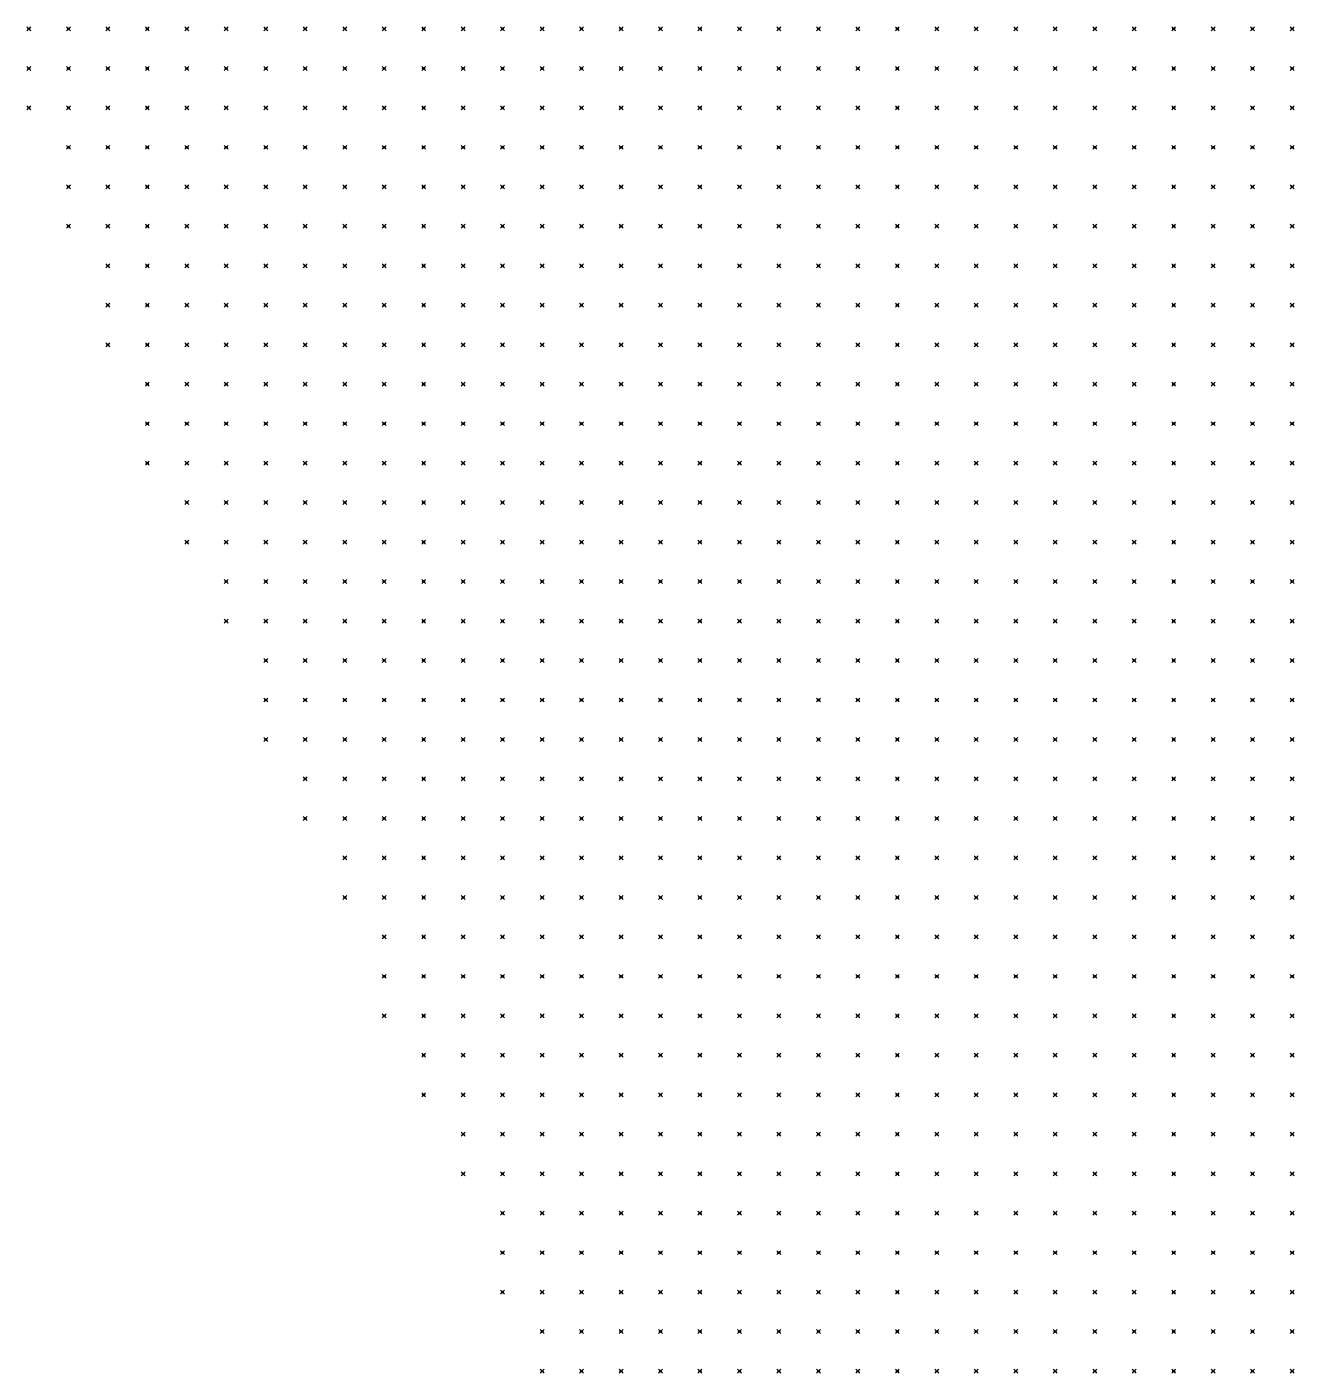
# Model space of a CAD drawing. Header units: metres. Extents: x 441556 to 446409, y 432338 to 461058.
# Drawn here: x 443097.2 to 443193.5, y 446983.9 to 447086.1 of the extents above; entities that cross this region are included whole.
import ezdxf

# ---------------------------------------------------------------- set-up
doc = ezdxf.new("R2010")
doc.units = ezdxf.units.M
doc.header["$MEASUREMENT"] = 0
doc.header["$PDMODE"] = 35
doc.header["$PDSIZE"] = 0.15
doc.layers.add('DTM-NOK-RevN_POINTS', color=91, linetype='Continuous')

msp = doc.modelspace()

# ---------------------------------------------------------------- linework, layer by layer
at = {"layer": 'DTM-NOK-RevN_POINTS'}
for p in [(443097.372, 447085.998, 423.112), (443100.372, 447085.998, 420.707), (443103.371, 447085.998, 418.504), (443106.37, 447085.998, 416.024), (443109.37, 447085.998, 413.509), (443112.369, 447085.998, 410.997), (443115.368, 447085.998, 408.71), (443118.368, 447085.998, 406.111), (443121.367, 447085.998, 403.981), (443124.366, 447085.998, 401.441), (443127.366, 447085.998, 399.251), (443130.365, 447085.998, 397.253), (443133.365, 447085.998, 394.977), (443136.364, 447085.998, 393.016), (443139.363, 447085.998, 390.865), (443142.363, 447085.998, 388.513), (443145.362, 447085.998, 386.333), (443148.361, 447085.998, 383.665), (443151.361, 447085.998, 381.45), (443154.36, 447085.998, 378.587), (443157.359, 447085.998, 375.877), (443160.359, 447085.998, 373.312), (443163.358, 447085.998, 370.857), (443166.357, 447085.998, 368.706), (443169.357, 447085.998, 366.839), (443172.356, 447085.998, 364.827), (443175.356, 447085.998, 363.22), (443178.355, 447085.998, 361.114), (443181.354, 447085.998, 358.896), (443184.354, 447085.998, 356.848), (443187.353, 447085.998, 354.976), (443190.352, 447085.998, 353.117), (443193.352, 447085.998, 351.235), (443097.372, 447082.999, 423.19), (443100.372, 447082.999, 420.795), (443103.371, 447082.999, 418.399), (443106.37, 447082.999, 415.896), (443109.37, 447082.999, 413.663), (443112.369, 447082.999, 411.209), (443115.368, 447082.999, 408.934), (443118.368, 447082.999, 406.301), (443121.367, 447082.999, 403.968), (443124.366, 447082.999, 401.437), (443127.366, 447082.999, 399.153), (443130.365, 447082.999, 397.046), (443133.365, 447082.999, 394.791), (443136.364, 447082.999, 392.784), (443139.363, 447082.999, 390.644), (443142.363, 447082.999, 388.468), (443145.362, 447082.999, 386.279), (443148.361, 447082.999, 383.852), (443151.361, 447082.999, 381.364), (443154.36, 447082.999, 378.823), (443157.359, 447082.999, 376.052), (443160.359, 447082.999, 373.463), (443163.358, 447082.999, 370.768), (443166.357, 447082.999, 368.834), (443169.357, 447082.999, 366.213), (443172.356, 447082.999, 364.478), (443175.356, 447082.999, 362.849), (443178.355, 447082.999, 361.481), (443181.354, 447082.999, 359.554), (443184.354, 447082.999, 357.183), (443187.353, 447082.999, 355.356), (443190.352, 447082.999, 353.332), (443193.352, 447082.999, 351.624), (443097.372, 447080, 423.465), (443100.372, 447080, 420.924), (443103.371, 447080, 418.538), (443106.37, 447080, 416.089), (443109.37, 447080, 413.624), (443112.369, 447080, 411.233), (443115.368, 447080, 408.755), (443118.368, 447080, 406.123), (443121.367, 447080, 404.115), (443124.366, 447080, 401.954), (443127.366, 447080, 399.71), (443130.365, 447080, 397.655), (443133.365, 447080, 395.395), (443136.364, 447080, 393.368), (443139.363, 447080, 391.452), (443142.363, 447080, 389.352), (443145.362, 447080, 387.005), (443148.361, 447080, 384.61), (443151.361, 447080, 382.105), (443154.36, 447080, 379.448), (443157.359, 447080, 376.86), (443160.359, 447080, 374.33), (443163.358, 447080, 371.785), (443166.357, 447080, 369.326), (443169.357, 447080, 366.877), (443172.356, 447080, 364.64), (443175.356, 447080, 362.931), (443178.355, 447080, 362.103), (443181.354, 447080, 359.986), (443184.354, 447080, 358.08), (443187.353, 447080, 355.957), (443190.352, 447080, 353.883), (443193.352, 447080, 352.206), (443100.372, 447077, 420.947), (443103.371, 447077, 418.31), (443106.37, 447077, 416.353), (443109.37, 447077, 413.872), (443112.369, 447077, 411.219), (443115.368, 447077, 408.783), (443118.368, 447077, 406.411), (443121.367, 447077, 404.357), (443124.366, 447077, 402.16), (443127.366, 447077, 399.852), (443130.365, 447077, 397.757), (443133.365, 447077, 395.885), (443136.364, 447077, 394.245), (443139.363, 447077, 392.207), (443142.363, 447077, 389.848), (443145.362, 447077, 387.331), (443148.361, 447077, 385.051), (443151.361, 447077, 382.692), (443154.36, 447077, 379.609), (443157.359, 447077, 377.113), (443160.359, 447077, 375.007), (443163.358, 447077, 372.846), (443166.357, 447077, 370.162), (443169.357, 447077, 367.373), (443172.356, 447077, 365.619), (443175.356, 447077, 363.75), (443178.355, 447077, 362.318), (443181.354, 447077, 360.108), (443184.354, 447077, 358.498), (443187.353, 447077, 356.777), (443190.352, 447077, 354.443), (443193.352, 447077, 352.977), (443100.372, 447074.001, 421.472), (443103.371, 447074.001, 419.084), (443106.37, 447074.001, 416.592), (443109.37, 447074.001, 414.257), (443112.369, 447074.001, 411.794), (443115.368, 447074.001, 409.288), (443118.368, 447074.001, 407.077), (443121.367, 447074.001, 404.836), (443124.366, 447074.001, 402.533), (443127.366, 447074.001, 400.019), (443130.365, 447074.001, 397.934), (443133.365, 447074.001, 396.27), (443136.364, 447074.001, 394.602), (443139.363, 447074.001, 392.534), (443142.363, 447074.001, 390.214), (443145.362, 447074.001, 387.621), (443148.361, 447074.001, 385.454), (443151.361, 447074.001, 382.766), (443154.36, 447074.001, 379.652), (443157.359, 447074.001, 377.461), (443160.359, 447074.001, 375.867), (443163.358, 447074.001, 373.421), (443166.357, 447074.001, 370.265), (443169.357, 447074.001, 368.139), (443172.356, 447074.001, 366.28), (443175.356, 447074.001, 363.927), (443178.355, 447074.001, 362.291), (443181.354, 447074.001, 360.119), (443184.354, 447074.001, 358.265), (443187.353, 447074.001, 356.924), (443190.352, 447074.001, 355.021), (443193.352, 447074.001, 353.376), (443100.372, 447071.001, 421.964), (443103.371, 447071.001, 419.809), (443106.37, 447071.001, 417.368), (443109.37, 447071.001, 415.158), (443112.369, 447071.001, 412.722), (443115.368, 447071.001, 410.501), (443118.368, 447071.001, 407.963), (443121.367, 447071.001, 405.56), (443124.366, 447071.001, 403.31), (443127.366, 447071.001, 401.001), (443130.365, 447071.001, 398.667), (443133.365, 447071.001, 396.71), (443136.364, 447071.001, 394.933), (443139.363, 447071.001, 392.855), (443142.363, 447071.001, 390.564), (443145.362, 447071.001, 388.087), (443148.361, 447071.001, 385.691), (443151.361, 447071.001, 383.233), (443154.36, 447071.001, 380.352), (443157.359, 447071.001, 377.678), (443160.359, 447071.001, 376.122), (443163.358, 447071.001, 373.93), (443166.357, 447071.001, 371.437), (443169.357, 447071.001, 368.738), (443172.356, 447071.001, 366.145), (443175.356, 447071.001, 364.786), (443178.355, 447071.001, 363.17), (443181.354, 447071.001, 360.806), (443184.354, 447071.001, 359.434), (443187.353, 447071.001, 357.664), (443190.352, 447071.001, 356.226), (443193.352, 447071.001, 354.241), (443103.371, 447068.002, 420.264), (443106.37, 447068.002, 418.038), (443109.37, 447068.002, 415.853), (443112.369, 447068.002, 413.468), (443115.368, 447068.002, 411.201), (443118.368, 447068.002, 408.781), (443121.367, 447068.002, 406.323), (443124.366, 447068.002, 404.157), (443127.366, 447068.002, 401.674), (443130.365, 447068.002, 399.114), (443133.365, 447068.002, 397.128), (443136.364, 447068.002, 395.14), (443139.363, 447068.002, 393.009), (443142.363, 447068.002, 390.732), (443145.362, 447068.002, 388.545), (443148.361, 447068.002, 386.376), (443151.361, 447068.002, 383.847), (443154.36, 447068.002, 380.912), (443157.359, 447068.002, 378.253), (443160.359, 447068.002, 376.208), (443163.358, 447068.002, 374.225), (443166.357, 447068.002, 371.768), (443169.357, 447068.002, 369.338), (443172.356, 447068.002, 366.988), (443175.356, 447068.002, 365.179), (443178.355, 447068.002, 363.651), (443181.354, 447068.002, 362.134), (443184.354, 447068.002, 360.359), (443187.353, 447068.002, 358.596), (443190.352, 447068.002, 356.931), (443193.352, 447068.002, 355.426), (443103.371, 447065.003, 420.683), (443106.37, 447065.003, 418.536), (443109.37, 447065.003, 416.282), (443112.369, 447065.003, 414.107), (443115.368, 447065.003, 411.855), (443118.368, 447065.003, 409.378), (443121.367, 447065.003, 407.128), (443124.366, 447065.003, 404.86), (443127.366, 447065.003, 402.664), (443130.365, 447065.003, 400.29), (443133.365, 447065.003, 397.79), (443136.364, 447065.003, 395.5), (443139.363, 447065.003, 393.125), (443142.363, 447065.003, 390.803), (443145.362, 447065.003, 388.789), (443148.361, 447065.003, 386.638), (443151.361, 447065.003, 384.552), (443154.36, 447065.003, 381.632), (443157.359, 447065.003, 378.785), (443160.359, 447065.003, 376.677), (443163.358, 447065.003, 373.824), (443166.357, 447065.003, 372.191), (443169.357, 447065.003, 370.164), (443172.356, 447065.003, 367.925), (443175.356, 447065.003, 366.29), (443178.355, 447065.003, 365.168), (443181.354, 447065.003, 363.115), (443184.354, 447065.003, 361.725), (443187.353, 447065.003, 359.718), (443190.352, 447065.003, 357.969), (443193.352, 447065.003, 355.893), (443103.371, 447062.003, 421.072), (443106.37, 447062.003, 418.898), (443109.37, 447062.003, 416.742), (443112.369, 447062.003, 414.59), (443115.368, 447062.003, 412.503), (443118.368, 447062.003, 410.181), (443121.367, 447062.003, 407.775), (443124.366, 447062.003, 405.488), (443127.366, 447062.003, 403.281), (443130.365, 447062.003, 401.103), (443133.365, 447062.003, 398.415), (443136.364, 447062.003, 396), (443139.363, 447062.003, 393.548), (443142.363, 447062.003, 391.291), (443145.362, 447062.003, 388.965), (443148.361, 447062.003, 386.749), (443151.361, 447062.003, 384.192), (443154.36, 447062.003, 381.43), (443157.359, 447062.003, 378.927), (443160.359, 447062.003, 376.635), (443163.358, 447062.003, 374.744), (443166.357, 447062.003, 372.916), (443169.357, 447062.003, 370.916), (443172.356, 447062.003, 368.705), (443175.356, 447062.003, 367.212), (443178.355, 447062.003, 365.649), (443181.354, 447062.003, 364.362), (443184.354, 447062.003, 362.505), (443187.353, 447062.003, 360.215), (443190.352, 447062.003, 358.692), (443193.352, 447062.003, 356.75), (443106.37, 447059.004, 419.222), (443109.37, 447059.004, 417.263), (443112.369, 447059.004, 415.108), (443115.368, 447059.004, 412.978), (443118.368, 447059.004, 410.482), (443121.367, 447059.004, 408.425), (443124.366, 447059.004, 406.142), (443127.366, 447059.004, 403.832), (443130.365, 447059.004, 401.78), (443133.365, 447059.004, 399.26), (443136.364, 447059.004, 396.883), (443139.363, 447059.004, 394.301), (443142.363, 447059.004, 392.042), (443145.362, 447059.004, 389.336), (443148.361, 447059.004, 386.65), (443151.361, 447059.004, 384.11), (443154.36, 447059.004, 381.226), (443157.359, 447059.004, 378.9), (443160.359, 447059.004, 376.912), (443163.358, 447059.004, 375.199), (443166.357, 447059.004, 373.522), (443169.357, 447059.004, 371.773), (443172.356, 447059.004, 370.063), (443175.356, 447059.004, 368.111), (443178.355, 447059.004, 366.882), (443181.354, 447059.004, 365.313), (443184.354, 447059.004, 362.937), (443187.353, 447059.004, 361.003), (443190.352, 447059.004, 359.114), (443193.352, 447059.004, 357.143), (443106.37, 447056.005, 419.682), (443109.37, 447056.005, 417.52), (443112.369, 447056.005, 415.33), (443115.368, 447056.005, 413.392), (443118.368, 447056.005, 411.145), (443121.367, 447056.005, 408.932), (443124.366, 447056.005, 406.658), (443127.366, 447056.005, 404.38), (443130.365, 447056.005, 402.396), (443133.365, 447056.005, 400.183), (443136.364, 447056.005, 397.678), (443139.363, 447056.005, 395.214), (443142.363, 447056.005, 392.566), (443145.362, 447056.005, 389.777), (443148.361, 447056.005, 386.957), (443151.361, 447056.005, 383.913), (443154.36, 447056.005, 381.498), (443157.359, 447056.005, 379.374), (443160.359, 447056.005, 377.449), (443163.358, 447056.005, 375.885), (443166.357, 447056.005, 374.2), (443169.357, 447056.005, 372.346), (443172.356, 447056.005, 370.662), (443175.356, 447056.005, 368.822), (443178.355, 447056.005, 367.347), (443181.354, 447056.005, 365.408), (443184.354, 447056.005, 363.828), (443187.353, 447056.005, 361.709), (443190.352, 447056.005, 359.342), (443193.352, 447056.005, 357.444), (443106.37, 447053.005, 419.913), (443109.37, 447053.005, 417.508), (443112.369, 447053.005, 415.434), (443115.368, 447053.005, 413.783), (443118.368, 447053.005, 411.777), (443121.367, 447053.005, 409.404), (443124.366, 447053.005, 407.146), (443127.366, 447053.005, 404.832), (443130.365, 447053.005, 402.865), (443133.365, 447053.005, 400.536), (443136.364, 447053.005, 398.492), (443139.363, 447053.005, 395.865), (443142.363, 447053.005, 393.159), (443145.362, 447053.005, 390.461), (443148.361, 447053.005, 388.06), (443151.361, 447053.005, 385.23), (443154.36, 447053.005, 382.754), (443157.359, 447053.005, 380.438), (443160.359, 447053.005, 378.518), (443163.358, 447053.005, 376.85), (443166.357, 447053.005, 374.858), (443169.357, 447053.005, 372.894), (443172.356, 447053.005, 371.375), (443175.356, 447053.005, 369.191), (443178.355, 447053.005, 367.768), (443181.354, 447053.005, 365.829), (443184.354, 447053.005, 364.458), (443187.353, 447053.005, 361.712), (443190.352, 447053.005, 359.525), (443193.352, 447053.005, 357.505), (443109.37, 447050.006, 418.015), (443112.369, 447050.006, 415.806), (443115.368, 447050.006, 414.052), (443118.368, 447050.006, 412.021), (443121.367, 447050.006, 409.585), (443124.366, 447050.006, 407.444), (443127.366, 447050.006, 405.185), (443130.365, 447050.006, 403.211), (443133.365, 447050.006, 401.013), (443136.364, 447050.006, 398.814), (443139.363, 447050.006, 395.992), (443142.363, 447050.006, 393.659), (443145.362, 447050.006, 391.126), (443148.361, 447050.006, 389.091), (443151.361, 447050.006, 387.112), (443154.36, 447050.006, 384.35), (443157.359, 447050.006, 381.733), (443160.359, 447050.006, 379.579), (443163.358, 447050.006, 377.747), (443166.357, 447050.006, 375.614), (443169.357, 447050.006, 373.488), (443172.356, 447050.006, 371.633), (443175.356, 447050.006, 369.544), (443178.355, 447050.006, 368.244), (443181.354, 447050.006, 366.379), (443184.354, 447050.006, 364.435), (443187.353, 447050.006, 362.055), (443190.352, 447050.006, 359.746), (443193.352, 447050.006, 357.933), (443109.37, 447047.007, 418.81), (443112.369, 447047.007, 416.228), (443115.368, 447047.007, 414.275), (443118.368, 447047.007, 412.193), (443121.367, 447047.007, 410.191), (443124.366, 447047.007, 407.906), (443127.366, 447047.007, 405.796), (443130.365, 447047.007, 403.579), (443133.365, 447047.007, 401.05), (443136.364, 447047.007, 398.709), (443139.363, 447047.007, 395.931), (443142.363, 447047.007, 393.5), (443145.362, 447047.007, 391.335), (443148.361, 447047.007, 389.48), (443151.361, 447047.007, 387.598), (443154.36, 447047.007, 385.189), (443157.359, 447047.007, 382.608), (443160.359, 447047.007, 380.068), (443163.358, 447047.007, 378.347), (443166.357, 447047.007, 376.305), (443169.357, 447047.007, 374.095), (443172.356, 447047.007, 372.191), (443175.356, 447047.007, 370.079), (443178.355, 447047.007, 368.058), (443181.354, 447047.007, 366.38), (443184.354, 447047.007, 364.38), (443187.353, 447047.007, 361.565), (443190.352, 447047.007, 359.833), (443193.352, 447047.007, 358.233), (443112.369, 447044.007, 416.578), (443115.368, 447044.007, 414.555), (443118.368, 447044.007, 412.368), (443121.367, 447044.007, 410.425), (443124.366, 447044.007, 408.321), (443127.366, 447044.007, 405.993), (443130.365, 447044.007, 403.635), (443133.365, 447044.007, 400.842), (443136.364, 447044.007, 398.573), (443139.363, 447044.007, 395.964), (443142.363, 447044.007, 393.648), (443145.362, 447044.007, 391.701), (443148.361, 447044.007, 389.51), (443151.361, 447044.007, 387.608), (443154.36, 447044.007, 385.446), (443157.359, 447044.007, 383.49), (443160.359, 447044.007, 380.779), (443163.358, 447044.007, 378.843), (443166.357, 447044.007, 376.824), (443169.357, 447044.007, 374.665), (443172.356, 447044.007, 372.572), (443175.356, 447044.007, 370.243), (443178.355, 447044.007, 368.187), (443181.354, 447044.007, 366.073), (443184.354, 447044.007, 364.013), (443187.353, 447044.007, 361.887), (443190.352, 447044.007, 359.851), (443193.352, 447044.007, 358.696), (443112.369, 447041.008, 417.133), (443115.368, 447041.008, 414.83), (443118.368, 447041.008, 412.643), (443121.367, 447041.008, 410.732), (443124.366, 447041.008, 408.53), (443127.366, 447041.008, 405.905), (443130.365, 447041.008, 403.256), (443133.365, 447041.008, 400.294), (443136.364, 447041.008, 397.909), (443139.363, 447041.008, 395.738), (443142.363, 447041.008, 393.81), (443145.362, 447041.008, 391.795), (443148.361, 447041.008, 389.798), (443151.361, 447041.008, 387.893), (443154.36, 447041.008, 385.873), (443157.359, 447041.008, 383.873), (443160.359, 447041.008, 381.538), (443163.358, 447041.008, 379.399), (443166.357, 447041.008, 377.355), (443169.357, 447041.008, 375.09), (443172.356, 447041.008, 372.759), (443175.356, 447041.008, 370.437), (443178.355, 447041.008, 368.155), (443181.354, 447041.008, 365.566), (443184.354, 447041.008, 363.659), (443187.353, 447041.008, 361.974), (443190.352, 447041.008, 360.327), (443193.352, 447041.008, 359.726), (443115.368, 447038.008, 414.962), (443118.368, 447038.008, 413.031), (443121.367, 447038.008, 411.057), (443124.366, 447038.008, 408.629), (443127.366, 447038.008, 405.565), (443130.365, 447038.008, 402.433), (443133.365, 447038.008, 399.654), (443136.364, 447038.008, 397.561), (443139.363, 447038.008, 395.712), (443142.363, 447038.008, 393.782), (443145.362, 447038.008, 391.912), (443148.361, 447038.008, 389.988), (443151.361, 447038.008, 388.231), (443154.36, 447038.008, 386.303), (443157.359, 447038.008, 384.277), (443160.359, 447038.008, 382.213), (443163.358, 447038.008, 380), (443166.357, 447038.008, 377.975), (443169.357, 447038.008, 375.765), (443172.356, 447038.008, 373.049), (443175.356, 447038.008, 370.717), (443178.355, 447038.008, 368.05), (443181.354, 447038.008, 365.39), (443184.354, 447038.008, 363.5), (443187.353, 447038.008, 362.044), (443190.352, 447038.008, 361.278), (443193.352, 447038.008, 360.796), (443115.368, 447035.009, 415.295), (443118.368, 447035.009, 412.958), (443121.367, 447035.009, 410.59), (443124.366, 447035.009, 408.195), (443127.366, 447035.009, 405.352), (443130.365, 447035.009, 402.63), (443133.365, 447035.009, 399.631), (443136.364, 447035.009, 397.617), (443139.363, 447035.009, 395.966), (443142.363, 447035.009, 394.177), (443145.362, 447035.009, 392.153), (443148.361, 447035.009, 390.142), (443151.361, 447035.009, 388.215), (443154.36, 447035.009, 386.171), (443157.359, 447035.009, 384.209), (443160.359, 447035.009, 382.165), (443163.358, 447035.009, 380.264), (443166.357, 447035.009, 378.367), (443169.357, 447035.009, 376.045), (443172.356, 447035.009, 373.604), (443175.356, 447035.009, 371.025), (443178.355, 447035.009, 368.426), (443181.354, 447035.009, 365.735), (443184.354, 447035.009, 363.716), (443187.353, 447035.009, 362.799), (443190.352, 447035.009, 362.208), (443193.352, 447035.009, 361.665), (443115.368, 447032.01, 415.143), (443118.368, 447032.01, 412.462), (443121.367, 447032.01, 409.792), (443124.366, 447032.01, 407.467), (443127.366, 447032.01, 405.05), (443130.365, 447032.01, 402.66), (443133.365, 447032.01, 399.978), (443136.364, 447032.01, 398.072), (443139.363, 447032.01, 396.311), (443142.363, 447032.01, 394.373), (443145.362, 447032.01, 392.489), (443148.361, 447032.01, 390.149), (443151.361, 447032.01, 388.12), (443154.36, 447032.01, 385.99), (443157.359, 447032.01, 384.251), (443160.359, 447032.01, 382.243), (443163.358, 447032.01, 380.367), (443166.357, 447032.01, 378.555), (443169.357, 447032.01, 376.1), (443172.356, 447032.01, 373.863), (443175.356, 447032.01, 371.424), (443178.355, 447032.01, 368.778), (443181.354, 447032.01, 366.077), (443184.354, 447032.01, 364.453), (443187.353, 447032.01, 363.794), (443190.352, 447032.01, 363.191), (443193.352, 447032.01, 362.97), (443118.368, 447029.01, 411.547), (443121.367, 447029.01, 408.969), (443124.366, 447029.01, 406.649), (443127.366, 447029.01, 404.676), (443130.365, 447029.01, 402.761), (443133.365, 447029.01, 400.863), (443136.364, 447029.01, 398.902), (443139.363, 447029.01, 396.616), (443142.363, 447029.01, 394.447), (443145.362, 447029.01, 392.239), (443148.361, 447029.01, 390.004), (443151.361, 447029.01, 388.092), (443154.36, 447029.01, 386.067), (443157.359, 447029.01, 384.241), (443160.359, 447029.01, 382.127), (443163.358, 447029.01, 380.272), (443166.357, 447029.01, 378.176), (443169.357, 447029.01, 375.926), (443172.356, 447029.01, 373.765), (443175.356, 447029.01, 371.463), (443178.355, 447029.01, 368.733), (443181.354, 447029.01, 366.567), (443184.354, 447029.01, 365.448), (443187.353, 447029.01, 364.63), (443190.352, 447029.01, 364.369), (443193.352, 447029.01, 364.126), (443118.368, 447026.011, 410.728), (443121.367, 447026.011, 408.05), (443124.366, 447026.011, 405.992), (443127.366, 447026.011, 403.984), (443130.365, 447026.011, 402.206), (443133.365, 447026.011, 400.355), (443136.364, 447026.011, 398.537), (443139.363, 447026.011, 396.476), (443142.363, 447026.011, 394.274), (443145.362, 447026.011, 392.039), (443148.361, 447026.011, 389.735), (443151.361, 447026.011, 387.72), (443154.36, 447026.011, 385.846), (443157.359, 447026.011, 384.112), (443160.359, 447026.011, 382.034), (443163.358, 447026.011, 379.825), (443166.357, 447026.011, 377.574), (443169.357, 447026.011, 375.426), (443172.356, 447026.011, 373.525), (443175.356, 447026.011, 370.868), (443178.355, 447026.011, 368.495), (443181.354, 447026.011, 367.216), (443184.354, 447026.011, 366.349), (443187.353, 447026.011, 366.019), (443190.352, 447026.011, 366.003), (443193.352, 447026.011, 365.155), (443121.367, 447023.012, 407.521), (443124.366, 447023.012, 405.232), (443127.366, 447023.012, 403.212), (443130.365, 447023.012, 401.151), (443133.365, 447023.012, 399.053), (443136.364, 447023.012, 397.222), (443139.363, 447023.012, 395.332), (443142.363, 447023.012, 393.168), (443145.362, 447023.012, 391.272), (443148.361, 447023.012, 389.206), (443151.361, 447023.012, 387.13), (443154.36, 447023.012, 385.259), (443157.359, 447023.012, 383.582), (443160.359, 447023.012, 381.415), (443163.358, 447023.012, 379.331), (443166.357, 447023.012, 377.179), (443169.357, 447023.012, 374.847), (443172.356, 447023.012, 372.598), (443175.356, 447023.012, 370.443), (443178.355, 447023.012, 369.091), (443181.354, 447023.012, 368.229), (443184.354, 447023.012, 367.829), (443187.353, 447023.012, 367.739), (443190.352, 447023.012, 367.126), (443193.352, 447023.012, 366.068), (443121.367, 447020.012, 406.315), (443124.366, 447020.012, 403.779), (443127.366, 447020.012, 401.634), (443130.365, 447020.012, 399.618), (443133.365, 447020.012, 397.148), (443136.364, 447020.012, 395.276), (443139.363, 447020.012, 393.616), (443142.363, 447020.012, 391.713), (443145.362, 447020.012, 389.781), (443148.361, 447020.012, 387.842), (443151.361, 447020.012, 385.952), (443154.36, 447020.012, 384.187), (443157.359, 447020.012, 382.671), (443160.359, 447020.012, 380.38), (443163.358, 447020.012, 378.516), (443166.357, 447020.012, 376.523), (443169.357, 447020.012, 374.008), (443172.356, 447020.012, 372.086), (443175.356, 447020.012, 370.706), (443178.355, 447020.012, 370.128), (443181.354, 447020.012, 369.911), (443184.354, 447020.012, 369.654), (443187.353, 447020.012, 368.834), (443190.352, 447020.012, 367.704), (443193.352, 447020.012, 366.378), (443124.366, 447017.013, 402.226), (443127.366, 447017.013, 399.753), (443130.365, 447017.013, 397.456), (443133.365, 447017.013, 395.359), (443136.364, 447017.013, 393.668), (443139.363, 447017.013, 391.902), (443142.363, 447017.013, 390.08), (443145.362, 447017.013, 388.417), (443148.361, 447017.013, 386.601), (443151.361, 447017.013, 384.978), (443154.36, 447017.013, 383.101), (443157.359, 447017.013, 381.659), (443160.359, 447017.013, 379.622), (443163.358, 447017.013, 377.622), (443166.357, 447017.013, 375.539), (443169.357, 447017.013, 373.655), (443172.356, 447017.013, 372.613), (443175.356, 447017.013, 372.391), (443178.355, 447017.013, 372.119), (443181.354, 447017.013, 371.531), (443184.354, 447017.013, 370.516), (443187.353, 447017.013, 369.32), (443190.352, 447017.013, 367.885), (443193.352, 447017.013, 366.056), (443124.366, 447014.014, 400.217), (443127.366, 447014.014, 397.83), (443130.365, 447014.014, 395.778), (443133.365, 447014.014, 393.919), (443136.364, 447014.014, 392.354), (443139.363, 447014.014, 390.589), (443142.363, 447014.014, 388.908), (443145.362, 447014.014, 387.014), (443148.361, 447014.014, 385.581), (443151.361, 447014.014, 383.687), (443154.36, 447014.014, 381.976), (443157.359, 447014.014, 380.481), (443160.359, 447014.014, 378.82), (443163.358, 447014.014, 377.164), (443166.357, 447014.014, 375.743), (443169.357, 447014.014, 375.013), (443172.356, 447014.014, 374.593), (443175.356, 447014.014, 374.36), (443178.355, 447014.014, 373.524), (443181.354, 447014.014, 372.158), (443184.354, 447014.014, 370.761), (443187.353, 447014.014, 369.045), (443190.352, 447014.014, 367.458), (443193.352, 447014.014, 365.657), (443124.366, 447011.014, 399.525), (443127.366, 447011.014, 397.774), (443130.365, 447011.014, 396.124), (443133.365, 447011.014, 394.584), (443136.364, 447011.014, 392.816), (443139.363, 447011.014, 391.049), (443142.363, 447011.014, 389.286), (443145.362, 447011.014, 387.589), (443148.361, 447011.014, 385.986), (443151.361, 447011.014, 384.432), (443154.36, 447011.014, 382.809), (443157.359, 447011.014, 381.379), (443160.359, 447011.014, 380.074), (443163.358, 447011.014, 378.879), (443166.357, 447011.014, 378.175), (443169.357, 447011.014, 377.568), (443172.356, 447011.014, 376.614), (443175.356, 447011.014, 375.44), (443178.355, 447011.014, 374.018), (443181.354, 447011.014, 372.446), (443184.354, 447011.014, 370.852), (443187.353, 447011.014, 368.901), (443190.352, 447011.014, 366.793), (443193.352, 447011.014, 365.078), (443127.366, 447008.015, 400.183), (443130.365, 447008.015, 398.351), (443133.365, 447008.015, 396.365), (443136.364, 447008.015, 394.656), (443139.363, 447008.015, 392.671), (443142.363, 447008.015, 390.887), (443145.362, 447008.015, 389.087), (443148.361, 447008.015, 387.394), (443151.361, 447008.015, 385.961), (443154.36, 447008.015, 384.503), (443157.359, 447008.015, 383.286), (443160.359, 447008.015, 382.052), (443163.358, 447008.015, 380.963), (443166.357, 447008.015, 379.911), (443169.357, 447008.015, 379.003), (443172.356, 447008.015, 377.838), (443175.356, 447008.015, 376.272), (443178.355, 447008.015, 374.668), (443181.354, 447008.015, 372.67), (443184.354, 447008.015, 370.824), (443187.353, 447008.015, 368.646), (443190.352, 447008.015, 366.541), (443193.352, 447008.015, 364.83), (443127.366, 447005.016, 402.861), (443130.365, 447005.016, 400.922), (443133.365, 447005.016, 398.786), (443136.364, 447005.016, 396.595), (443139.363, 447005.016, 394.842), (443142.363, 447005.016, 392.809), (443145.362, 447005.016, 391.471), (443148.361, 447005.016, 389.522), (443151.361, 447005.016, 387.99), (443154.36, 447005.016, 386.552), (443157.359, 447005.016, 385.369), (443160.359, 447005.016, 384.297), (443163.358, 447005.016, 382.903), (443166.357, 447005.016, 382.124), (443169.357, 447005.016, 380.509), (443172.356, 447005.016, 378.845), (443175.356, 447005.016, 377.046), (443178.355, 447005.016, 375.155), (443181.354, 447005.016, 373.17), (443184.354, 447005.016, 370.878), (443187.353, 447005.016, 368.736), (443190.352, 447005.016, 366.609), (443193.352, 447005.016, 364.826), (443130.365, 447002.016, 403.144), (443133.365, 447002.016, 401.292), (443136.364, 447002.016, 399.336), (443139.363, 447002.016, 397.289), (443142.363, 447002.016, 395.353), (443145.362, 447002.016, 393.468), (443148.361, 447002.016, 391.785), (443151.361, 447002.016, 390.481), (443154.36, 447002.016, 388.922), (443157.359, 447002.016, 387.704), (443160.359, 447002.016, 386.261), (443163.358, 447002.016, 384.855), (443166.357, 447002.016, 383.494), (443169.357, 447002.016, 381.89), (443172.356, 447002.016, 380.001), (443175.356, 447002.016, 377.781), (443178.355, 447002.016, 375.821), (443181.354, 447002.016, 373.448), (443184.354, 447002.016, 371.04), (443187.353, 447002.016, 368.841), (443190.352, 447002.016, 366.799), (443193.352, 447002.016, 365.12), (443130.365, 446999.017, 405.896), (443133.365, 446999.017, 404.141), (443136.364, 446999.017, 402.015), (443139.363, 446999.017, 400.008), (443142.363, 446999.017, 398.104), (443145.362, 446999.017, 396.153), (443148.361, 446999.017, 394.332), (443151.361, 446999.017, 393.15), (443154.36, 446999.017, 391.406), (443157.359, 446999.017, 389.474), (443160.359, 446999.017, 388.031), (443163.358, 446999.017, 386.455), (443166.357, 446999.017, 384.745), (443169.357, 446999.017, 382.84), (443172.356, 446999.017, 380.862), (443175.356, 446999.017, 378.706), (443178.355, 446999.017, 376.329), (443181.354, 446999.017, 373.882), (443184.354, 446999.017, 371.37), (443187.353, 446999.017, 369.054), (443190.352, 446999.017, 366.979), (443193.352, 446999.017, 365.471), (443133.365, 446996.017, 406.311), (443136.364, 446996.017, 404.39), (443139.363, 446996.017, 402.313), (443142.363, 446996.017, 400.579), (443145.362, 446996.017, 398.71), (443148.361, 446996.017, 396.586), (443151.361, 446996.017, 395.163), (443154.36, 446996.017, 393.4), (443157.359, 446996.017, 391.459), (443160.359, 446996.017, 389.663), (443163.358, 446996.017, 387.914), (443166.357, 446996.017, 385.893), (443169.357, 446996.017, 383.808), (443172.356, 446996.017, 381.921), (443175.356, 446996.017, 379.463), (443178.355, 446996.017, 377.254), (443181.354, 446996.017, 374.331), (443184.354, 446996.017, 371.662), (443187.353, 446996.017, 369.553), (443190.352, 446996.017, 367.517), (443193.352, 446996.017, 365.884), (443133.365, 446993.018, 407.723), (443136.364, 446993.018, 406.182), (443139.363, 446993.018, 404.156), (443142.363, 446993.018, 402.243), (443145.362, 446993.018, 400.15), (443148.361, 446993.018, 398.347), (443151.361, 446993.018, 396.929), (443154.36, 446993.018, 395.103), (443157.359, 446993.018, 392.746), (443160.359, 446993.018, 391.08), (443163.358, 446993.018, 389.155), (443166.357, 446993.018, 386.894), (443169.357, 446993.018, 384.672), (443172.356, 446993.018, 382.823), (443175.356, 446993.018, 380.11), (443178.355, 446993.018, 377.799), (443181.354, 446993.018, 374.994), (443184.354, 446993.018, 372.099), (443187.353, 446993.018, 370.055), (443190.352, 446993.018, 368.105), (443193.352, 446993.018, 366.313), (443133.365, 446990.019, 409.551), (443136.364, 446990.019, 407.852), (443139.363, 446990.019, 405.838), (443142.363, 446990.019, 403.625), (443145.362, 446990.019, 401.568), (443148.361, 446990.019, 399.664), (443151.361, 446990.019, 398.148), (443154.36, 446990.019, 396.084), (443157.359, 446990.019, 394.335), (443160.359, 446990.019, 392.075), (443163.358, 446990.019, 390.205), (443166.357, 446990.019, 388.13), (443169.357, 446990.019, 385.896), (443172.356, 446990.019, 383.607), (443175.356, 446990.019, 381.091), (443178.355, 446990.019, 378.695), (443181.354, 446990.019, 375.685), (443184.354, 446990.019, 372.994), (443187.353, 446990.019, 370.636), (443190.352, 446990.019, 368.551), (443193.352, 446990.019, 367.083), (443136.364, 446987.019, 409.064), (443139.363, 446987.019, 407.057), (443142.363, 446987.019, 404.878), (443145.362, 446987.019, 402.595), (443148.361, 446987.019, 400.804), (443151.361, 446987.019, 399.081), (443154.36, 446987.019, 397.145), (443157.359, 446987.019, 395.304), (443160.359, 446987.019, 393.157), (443163.358, 446987.019, 391.157), (443166.357, 446987.019, 389.108), (443169.357, 446987.019, 386.839), (443172.356, 446987.019, 384.648), (443175.356, 446987.019, 382.124), (443178.355, 446987.019, 379.441), (443181.354, 446987.019, 376.531), (443184.354, 446987.019, 374.24), (443187.353, 446987.019, 371.546), (443190.352, 446987.019, 369.402), (443193.352, 446987.019, 367.961), (443136.364, 446984.02, 410.409), (443139.363, 446984.02, 408.351), (443142.363, 446984.02, 406.21), (443145.362, 446984.02, 403.936), (443148.361, 446984.02, 401.959), (443151.361, 446984.02, 400.039), (443154.36, 446984.02, 398.084), (443157.359, 446984.02, 396.103), (443160.359, 446984.02, 393.931), (443163.358, 446984.02, 391.9), (443166.357, 446984.02, 389.88), (443169.357, 446984.02, 387.657), (443172.356, 446984.02, 385.318), (443175.356, 446984.02, 382.897), (443178.355, 446984.02, 380.261), (443181.354, 446984.02, 377.665), (443184.354, 446984.02, 375.233), (443187.353, 446984.02, 372.669), (443190.352, 446984.02, 370.357), (443193.352, 446984.02, 368.939)]:
    msp.add_point(p, dxfattribs=at)

doc.saveas('drawing.dxf')
